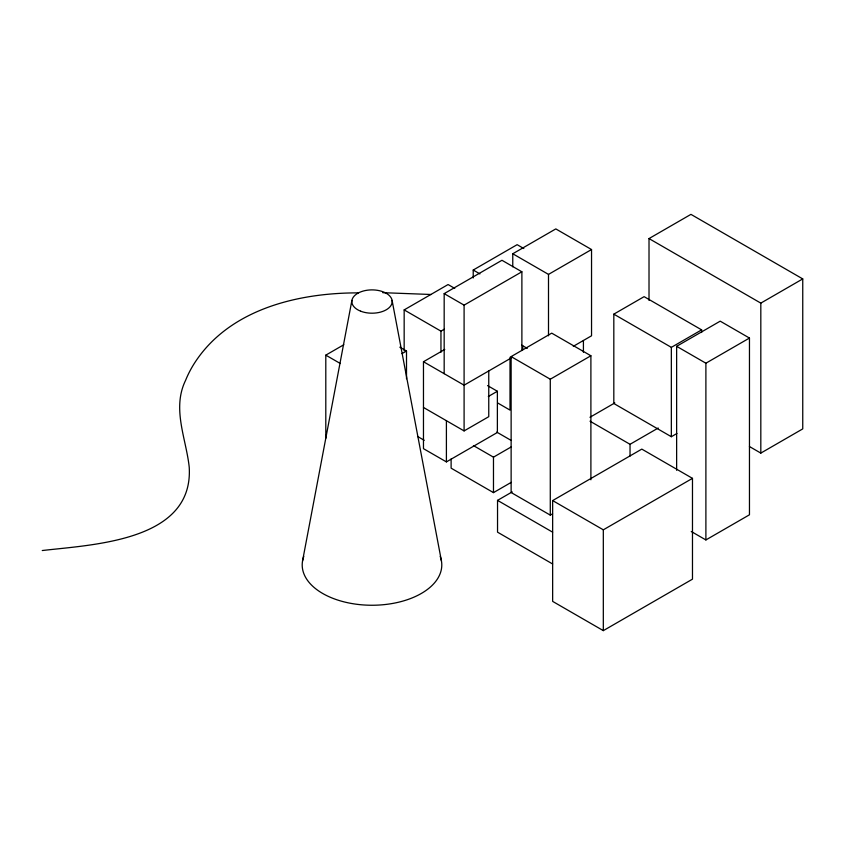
<?xml version="1.0" encoding="UTF-8"?>
<svg xmlns="http://www.w3.org/2000/svg" width="845" height="845" viewBox="0 0 845 845"><rect width="100%" height="100%" fill="white"/><g stroke="black" fill="none" stroke-linecap="round" stroke-linejoin="round"><path stroke-width="1.27" d="M302.542 561.006L351.9 300.397M325.8 438.323L325.8 355.143L343.82 344.739M404.163 350.833L404.163 309.904L448.082 284.543L454.768 288.409M473.221 277.952L473.221 270.03L517.14 244.67L523.826 248.536M512.767 266.83L512.767 253.764L555.809 228.91L591.542 249.539L591.542 335.792L573.28 346.334M444.174 373.68L444.174 293.637L501.962 260.281L521.883 271.784L521.883 350.517M444.174 293.637L464.095 305.14L521.883 271.784M402.009 353.622L406.508 351.024L406.508 378.75M404.163 309.904L440.953 331.145L444.333 329.191M512.767 253.764L548.5 274.393L591.542 249.539M487.554 385.595L497.378 391.267L497.378 432.471L446.403 461.898L423.472 448.663L423.472 361.734L444.776 349.439M649.013 300.397L649.013 238.575L690.946 214.366L802.75 278.913L802.75 428.89L760.817 453.1L749.409 446.509M552.545 513.823L550.285 515.123L511.13 492.519L511.13 356.601L551.732 333.152L590.898 355.766L590.898 479.802M511.679 357.71L464.095 385.183L423.472 361.734M676.951 433.474L671.342 436.717L613.819 403.498L613.819 314.15L644.112 296.658L701.635 329.867L701.635 332.497M488.315 396.495L497.378 391.267M511.13 356.601L550.285 379.215L590.898 355.766M423.472 407.459L464.095 430.918L488.759 416.68L488.759 370.944M613.819 314.15L671.342 347.358L701.635 329.867M676.634 470.295L676.634 346.313L720.204 321.163L749.462 338.053L749.462 514.795L705.892 539.944L691.263 531.505M473.411 445.579L493.48 457.166L511.257 446.899M649.013 238.575L760.817 303.123L802.75 278.913M589.968 417.272L614.79 402.938M676.634 346.313L705.892 363.213L749.462 338.053M451.114 458.972L451.114 468.162L493.48 492.624L511.257 482.358M552.619 563.974L497.536 532.17L497.536 500.367L512.207 491.896M590.021 421.201L630.032 444.301L658.223 428.024M552.651 500.578L641.809 449.107L692.477 478.354L692.477 579.163L603.319 630.634L552.651 601.386L552.651 500.578L603.319 529.826L692.477 478.354M42.25 550.539C93.299 544.539 193.685 541.18 189.227 467.232C186.164 438.439 171.736 408.642 185.615 380.282A249.687 144.157 0 0 1 194.297 363.445C228.953 309.217 297.905 292.761 358.417 292.877M382.753 292.676L431.172 294.493M473.221 270.03L479.907 273.896M521.703 345.172L527.28 348.393M497.747 403.012L510.01 410.1L510.01 357.287M399.822 347.168L406.508 351.024M496.744 432.101L511.246 440.477M325.8 355.143L340.303 363.508M417.546 436.453L424.232 440.308M497.536 500.367L552.619 532.17M392.091 300.397L441.449 561.006M760.817 303.123L760.817 453.1M705.892 363.213L705.892 539.944M671.342 347.358L671.342 436.717M630.032 444.301L630.032 456.099M603.319 529.826L603.319 630.634M583.42 340.482L583.42 352.259M550.285 379.215L550.285 515.123M548.5 274.393L548.5 335.814M522.738 345.763L522.738 349.693M493.48 457.166L493.48 492.624M464.095 305.14L464.095 430.918M446.403 420.694L446.403 461.898M440.953 331.145L440.953 352.27M440.192 556.39A69.797 40.296 0 0 1 371.99 605.252A69.797 40.296 0 0 1 303.799 556.39M360.678 311.192A20.185 11.661 0 0 0 392.133 302.373A20.185 11.661 0 0 0 363.17 291.06A20.185 11.661 0 0 0 360.678 311.192"/></g></svg>
